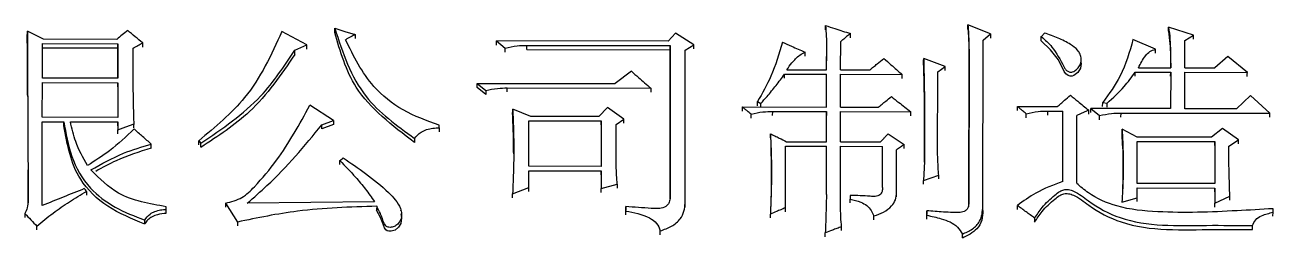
# Model space of a CAD drawing. Header units: millimetres. Extents: x 2104 to 4053, y 855 to 2233.
# Drawn here: x 2537.29 to 2549.81, y 2062.73 to 2064.87 of the extents above; entities that cross this region are included whole.
import ezdxf

# ---------------------------------------------------------------- set-up
doc = ezdxf.new("R2010")
doc.units = ezdxf.units.MM

msp = doc.modelspace()

# ---------------------------------------------------------------- linework, layer by layer
at = {"color": 7, "linetype": 'Continuous', "lineweight": 25}
for p, q in [((2540.116, 2064.67), (2539.868, 2064.803)), ((2540.397, 2064.796), (2540.398, 2064.838)), ((2543.816, 2064.787), (2543.74, 2064.707)), ((2544, 2064.671), (2543.816, 2064.787)), ((2546.974, 2064.781), (2546.747, 2064.87)), ((2546.899, 2064.719), (2546.974, 2064.781)), ((2547.483, 2064.711), (2547.483, 2064.754)), ((2549.008, 2064.769), (2548.759, 2064.849)), ((2548.922, 2064.716), (2549.008, 2064.769)), ((2537.466, 2064.683), (2538.223, 2064.682)), ((2537.466, 2064.337), (2537.466, 2064.683)), ((2537.466, 2064.641), (2538.223, 2064.64)), ((2538.212, 2064.726), (2537.477, 2064.728)), ((2538.223, 2064.682), (2538.223, 2064.335)), ((2538.223, 2064.335), (2538.223, 2064.64)), ((2539.997, 2064.616), (2540.116, 2064.67)), ((2542.02, 2064.71), (2542.107, 2064.639)), ((2543.74, 2064.707), (2542.02, 2064.71)), ((2542.02, 2064.669), (2542.02, 2064.71)), ((2542.106, 2064.598), (2542.107, 2064.639)), ((2542.323, 2064.665), (2543.762, 2064.663)), ((2542.323, 2064.623), (2542.323, 2064.665)), ((2542.323, 2064.623), (2543.761, 2064.621)), ((2543.762, 2064.663), (2543.76, 2063.128)), ((2543.76, 2063.127), (2543.761, 2064.621)), ((2543.913, 2064.618), (2544, 2064.671)), ((2545.47, 2064.42), (2545.471, 2064.704)), ((2546.897, 2063.05), (2546.899, 2064.719)), ((2548.629, 2064.627), (2548.402, 2064.725)), ((2548.629, 2064.586), (2548.629, 2064.627)), ((2548.921, 2064.44), (2548.922, 2064.716)), ((2539.997, 2064.575), (2539.997, 2064.616)), ((2543.911, 2063.083), (2543.913, 2064.618)), ((2545.114, 2064.557), (2545.114, 2064.598)), ((2545.33, 2064.42), (2545.33, 2064.553)), ((2545.33, 2064.553), (2545.33, 2064.512)), ((2546.52, 2064.453), (2546.304, 2064.534)), ((2546.758, 2064.595), (2546.756, 2063.086)), ((2546.756, 2063.085), (2546.758, 2064.553)), ((2546.758, 2064.553), (2546.758, 2064.595)), ((2547.882, 2064.532), (2547.882, 2064.541)), ((2547.882, 2064.499), (2547.882, 2064.523)), ((2549.354, 2064.555), (2549.224, 2064.44)), ((2549.549, 2064.394), (2549.354, 2064.555)), ((2543.372, 2064.406), (2543.21, 2064.282)), ((2544.908, 2064.376), (2545.33, 2064.376)), ((2544.908, 2064.335), (2544.908, 2064.376)), ((2544.93, 2064.421), (2545.33, 2064.42)), ((2545.329, 2064.046), (2545.33, 2064.376)), ((2545.47, 2064.42), (2545.763, 2064.419)), ((2545.47, 2064.375), (2546.087, 2064.374)), ((2545.47, 2064.046), (2545.47, 2064.375)), ((2546.443, 2063.571), (2546.444, 2064.4)), ((2546.444, 2064.4), (2546.52, 2064.453)), ((2548.424, 2064.397), (2548.781, 2064.396)), ((2548.456, 2064.441), (2548.781, 2064.44)), ((2548.781, 2064.396), (2548.78, 2064.031)), ((2548.78, 2064.355), (2548.781, 2064.396)), ((2548.921, 2064.44), (2549.224, 2064.44)), ((2548.921, 2064.396), (2549.549, 2064.394)), ((2548.921, 2064.03), (2548.921, 2064.396)), ((2537.465, 2063.944), (2537.466, 2064.292)), ((2538.223, 2064.335), (2537.466, 2064.337)), ((2537.466, 2064.292), (2538.223, 2064.291)), ((2538.223, 2064.291), (2538.222, 2063.943)), ((2541.825, 2064.284), (2541.911, 2064.213)), ((2541.825, 2064.284), (2543.21, 2064.282)), ((2541.825, 2064.242), (2541.825, 2064.284)), ((2541.911, 2064.171), (2541.825, 2064.242)), ((2542.128, 2064.239), (2543.566, 2064.236)), ((2542.128, 2064.198), (2542.128, 2064.239)), ((2549.581, 2064.163), (2549.44, 2064.03)), ((2549.775, 2063.984), (2549.581, 2064.163)), ((2540.386, 2063.912), (2540.148, 2064.064)), ((2542.365, 2063.953), (2542.182, 2064.025)), ((2543.134, 2064.041), (2543.047, 2063.952)), ((2543.296, 2063.925), (2543.134, 2064.041)), ((2544.485, 2064.007), (2544.486, 2064.048)), ((2544.486, 2064.048), (2545.329, 2064.046)), ((2544.637, 2064.06), (2544.637, 2064.101)), ((2544.669, 2064.047), (2544.67, 2064.083)), ((2544.788, 2063.961), (2544.789, 2064.002)), ((2544.789, 2064.002), (2545.329, 2064.001)), ((2545.329, 2063.698), (2545.329, 2064.001)), ((2545.329, 2064.001), (2545.329, 2063.961)), ((2545.47, 2064.046), (2545.849, 2064.045)), ((2545.47, 2064.001), (2546.173, 2064)), ((2545.47, 2063.698), (2545.47, 2064.001)), ((2547.244, 2064.051), (2547.644, 2064.051)), ((2547.244, 2064.011), (2547.244, 2064.051)), ((2547.547, 2064.006), (2547.698, 2064.006)), ((2547.547, 2063.965), (2547.547, 2064.006)), ((2547.698, 2063.3), (2547.698, 2064.006)), ((2547.698, 2063.965), (2547.698, 2064.006)), ((2547.979, 2063.992), (2547.98, 2064.032)), ((2547.98, 2064.032), (2548.066, 2063.961)), ((2548.78, 2064.031), (2547.98, 2064.032)), ((2548.098, 2064.053), (2548.099, 2064.094)), ((2548.099, 2064.094), (2548.142, 2064.085)), ((2549.44, 2064.03), (2548.921, 2064.03)), ((2537.464, 2063.059), (2537.465, 2063.9)), ((2538.222, 2063.943), (2537.465, 2063.944)), ((2537.465, 2063.9), (2537.681, 2063.899)), ((2537.681, 2063.859), (2537.681, 2063.899)), ((2537.746, 2063.899), (2538.222, 2063.898)), ((2538.222, 2063.898), (2538.222, 2063.818)), ((2540.267, 2063.868), (2540.386, 2063.912)), ((2540.386, 2063.871), (2540.267, 2063.827)), ((2542.343, 2063.453), (2542.344, 2063.909)), ((2542.344, 2063.909), (2543.069, 2063.907)), ((2543.047, 2063.952), (2542.365, 2063.953)), ((2543.069, 2063.907), (2543.068, 2063.452)), ((2543.22, 2063.871), (2543.296, 2063.925)), ((2543.22, 2063.496), (2543.22, 2063.871)), ((2544.572, 2063.935), (2544.572, 2063.976)), ((2547.33, 2063.939), (2547.331, 2063.98)), ((2547.838, 2063.282), (2547.839, 2063.961)), ((2548.066, 2063.92), (2548.066, 2063.961)), ((2548.282, 2063.946), (2548.283, 2063.987)), ((2548.283, 2063.987), (2549.775, 2063.984)), ((2538.222, 2063.778), (2538.222, 2063.818)), ((2540.267, 2063.828), (2540.267, 2063.868)), ((2541.446, 2063.839), (2541.446, 2063.866)), ((2541.446, 2063.839), (2541.446, 2063.799)), ((2548.445, 2063.746), (2548.293, 2063.826)), ((2548.297, 2063.661), (2548.293, 2063.785)), ((2549.191, 2063.744), (2548.445, 2063.746)), ((2549.299, 2063.833), (2549.191, 2063.744)), ((2549.461, 2063.717), (2549.299, 2063.833)), ((2538.557, 2063.635), (2538.557, 2063.675)), ((2539.033, 2063.709), (2539.055, 2063.683)), ((2539.033, 2063.669), (2539.033, 2063.709)), ((2544.917, 2063.036), (2544.918, 2063.654)), ((2544.918, 2063.654), (2545.329, 2063.653)), ((2544.929, 2063.699), (2545.329, 2063.698)), ((2545.329, 2063.17), (2545.329, 2063.653)), ((2545.329, 2063.613), (2545.329, 2063.653)), ((2545.469, 2063.107), (2545.47, 2063.653)), ((2545.47, 2063.698), (2545.87, 2063.697)), ((2545.47, 2063.653), (2545.892, 2063.652)), ((2545.891, 2063.24), (2545.892, 2063.652)), ((2548.444, 2063.701), (2549.223, 2063.7)), ((2548.444, 2063.281), (2548.444, 2063.701)), ((2549.223, 2063.7), (2549.223, 2063.279)), ((2549.364, 2063.655), (2549.461, 2063.717)), ((2540.45, 2063.47), (2540.45, 2063.51)), ((2546.032, 2063.186), (2546.032, 2063.616)), ((2546.313, 2063.499), (2546.302, 2063.311)), ((2537.323, 2063.11), (2537.322, 2063.416)), ((2543.068, 2063.452), (2542.343, 2063.453)), ((2542.343, 2063.408), (2543.068, 2063.407)), ((2542.343, 2063.238), (2542.343, 2063.408)), ((2543.068, 2063.407), (2543.068, 2063.228)), ((2543.068, 2063.228), (2543.23, 2063.272)), ((2543.23, 2063.272), (2543.23, 2063.233)), ((2546.302, 2063.311), (2546.454, 2063.365)), ((2546.302, 2063.272), (2546.302, 2063.311)), ((2549.223, 2063.279), (2548.444, 2063.281)), ((2537.908, 2063.201), (2537.908, 2063.162)), ((2542.18, 2063.136), (2542.181, 2063.175)), ((2542.181, 2063.175), (2542.343, 2063.238)), ((2543.068, 2063.188), (2543.068, 2063.228)), ((2545.567, 2063.16), (2545.566, 2063.124)), ((2545.567, 2063.16), (2545.566, 2063.121)), ((2545.566, 2063.085), (2545.566, 2063.124)), ((2546.031, 2063.147), (2546.032, 2063.186)), ((2548.292, 2063.093), (2548.444, 2063.137)), ((2548.444, 2063.236), (2549.223, 2063.234)), ((2548.444, 2063.137), (2548.444, 2063.236)), ((2549.223, 2063.234), (2549.223, 2063.082)), ((2549.223, 2063.082), (2549.374, 2063.153)), ((2537.323, 2063.073), (2537.324, 2063.113)), ((2538.708, 2063.02), (2538.708, 2063.047)), ((2538.708, 2062.982), (2538.708, 2063.02)), ((2539.303, 2063.082), (2539.422, 2062.893)), ((2539.303, 2063.082), (2539.303, 2063.043)), ((2540.796, 2063.097), (2539.52, 2063.082)), ((2540.818, 2063.052), (2540.817, 2063.014)), ((2541.061, 2063.005), (2541.062, 2063.014)), ((2543.316, 2063.003), (2543.316, 2063.048)), ((2543.316, 2063.048), (2543.316, 2063.009)), ((2543.316, 2062.964), (2543.316, 2063.003)), ((2543.911, 2063.043), (2543.911, 2063.083)), ((2546.334, 2062.962), (2546.334, 2063.006)), ((2546.334, 2063.006), (2546.334, 2062.968)), ((2546.756, 2063.046), (2546.756, 2063.086)), ((2546.897, 2063.01), (2546.897, 2063.05)), ((2547.243, 2063.02), (2547.243, 2063.059)), ((2549.222, 2063.043), (2549.223, 2063.082)), ((2549.807, 2062.991), (2549.807, 2063.027)), ((2539.422, 2062.893), (2539.422, 2062.855)), ((2544.766, 2062.935), (2544.766, 2062.973)), ((2545.804, 2062.915), (2545.804, 2062.954)), ((2546.334, 2062.923), (2546.334, 2062.962)), ((2549.806, 2062.952), (2549.807, 2062.991)), ((2537.41, 2062.814), (2537.41, 2062.852)), ((2545.317, 2062.745), (2545.317, 2062.784)), ((2546.691, 2062.734), (2546.691, 2062.772))]:
    msp.add_line(p, q, dxfattribs=at)
at = {"color": 7, "linetype": 'Continuous', "lineweight": 25, "flags": 128}
for points in [[(2537.314, 2064.766), (2537.315, 2064.789), (2537.315, 2064.808)], [(2540.398, 2064.838), (2540.5, 2064.806), (2540.603, 2064.775)], [(2540.603, 2064.775), (2540.603, 2064.751), (2540.603, 2064.733)], [(2545.319, 2064.822), (2545.319, 2064.845), (2545.32, 2064.864)], [(2545.568, 2064.742), (2545.568, 2064.765), (2545.568, 2064.784)], [(2546.747, 2064.828), (2546.747, 2064.852), (2546.747, 2064.87)], [(2546.974, 2064.781), (2546.974, 2064.758), (2546.974, 2064.739)], [(2548.759, 2064.807), (2548.759, 2064.83), (2548.759, 2064.849)], [(2549.008, 2064.727), (2549.008, 2064.75), (2549.008, 2064.769)], [(2538.223, 2064.64), (2538.223, 2064.663), (2538.223, 2064.682)], [(2538.472, 2064.649), (2538.472, 2064.672), (2538.472, 2064.69)], [(2540.116, 2064.628), (2540.116, 2064.651), (2540.116, 2064.67)], [(2543.761, 2064.621), (2543.762, 2064.644), (2543.762, 2064.663)], [(2543.999, 2064.63), (2543.999, 2064.653), (2544, 2064.671)], [(2547.88, 2064.498), (2547.883, 2064.483), (2547.875, 2064.438), (2547.849, 2064.395), (2547.809, 2064.362), (2547.792, 2064.356), (2547.772, 2064.355), (2547.752, 2064.362), (2547.729, 2064.379), (2547.712, 2064.402), (2547.654, 2064.521), (2547.576, 2064.62), (2547.483, 2064.711), (2547.483, 2064.711)], [(2546.303, 2064.492), (2546.303, 2064.515), (2546.304, 2064.534)], [(2545.33, 2064.334), (2545.33, 2064.357), (2545.33, 2064.376)], [(2546.087, 2064.333), (2546.087, 2064.356), (2546.087, 2064.374)], [(2546.52, 2064.412), (2546.52, 2064.435), (2546.52, 2064.453)], [(2548.423, 2064.355), (2548.423, 2064.367), (2548.424, 2064.38), (2548.424, 2064.397)], [(2549.548, 2064.353), (2549.548, 2064.376), (2549.549, 2064.394)], [(2538.223, 2064.25), (2538.223, 2064.272), (2538.223, 2064.291)], [(2541.911, 2064.213), (2541.911, 2064.192), (2541.911, 2064.172)], [(2543.566, 2064.236), (2543.566, 2064.213), (2543.566, 2064.195)], [(2542.181, 2063.984), (2542.182, 2064.007), (2542.182, 2064.025)], [(2544.637, 2064.101), (2544.653, 2064.092), (2544.67, 2064.083)], [(2546.173, 2063.959), (2546.173, 2063.982), (2546.173, 2064)], [(2547.958, 2064.014), (2547.913, 2063.994), (2547.876, 2063.978), (2547.839, 2063.961)], [(2547.958, 2063.974), (2547.958, 2063.996), (2547.958, 2064.014)], [(2548.142, 2064.045), (2548.142, 2064.062), (2548.142, 2064.074), (2548.142, 2064.085)], [(2538.222, 2063.858), (2538.222, 2063.88), (2538.222, 2063.898)], [(2538.222, 2063.818), (2538.303, 2063.849), (2538.385, 2063.88)], [(2538.384, 2063.839), (2538.384, 2063.862), (2538.385, 2063.88)], [(2540.386, 2063.912), (2540.386, 2063.889), (2540.386, 2063.871)], [(2543.068, 2063.867), (2543.068, 2063.889), (2543.069, 2063.907)], [(2543.295, 2063.884), (2543.296, 2063.907), (2543.296, 2063.925)], [(2549.775, 2063.944), (2549.775, 2063.966), (2549.775, 2063.984)], [(2544.766, 2063.739), (2544.767, 2063.761), (2544.767, 2063.779)], [(2548.293, 2063.785), (2548.293, 2063.808), (2548.293, 2063.826)], [(2539.055, 2063.643), (2539.055, 2063.657), (2539.055, 2063.67), (2539.055, 2063.683)], [(2541.197, 2063.732), (2541.197, 2063.721), (2541.197, 2063.709), (2541.197, 2063.692)], [(2545.891, 2063.612), (2545.891, 2063.634), (2545.892, 2063.652)], [(2546.108, 2063.63), (2546.108, 2063.652), (2546.108, 2063.67)], [(2549.223, 2063.66), (2549.223, 2063.682), (2549.223, 2063.7)], [(2549.461, 2063.677), (2549.461, 2063.699), (2549.461, 2063.717)], [(2540.45, 2063.51), (2540.458, 2063.517), (2540.471, 2063.527), (2540.483, 2063.537)], [(2543.068, 2063.367), (2543.068, 2063.389), (2543.068, 2063.407)], [(2546.454, 2063.325), (2546.454, 2063.347), (2546.454, 2063.365)], [(2537.908, 2063.201), (2537.897, 2063.215), (2537.886, 2063.228)], [(2542.343, 2063.199), (2542.343, 2063.22), (2542.343, 2063.238)], [(2548.444, 2063.098), (2548.444, 2063.119), (2548.444, 2063.137)], [(2549.223, 2063.195), (2549.223, 2063.217), (2549.223, 2063.234)], [(2549.374, 2063.114), (2549.374, 2063.136), (2549.374, 2063.153)], [(2541.059, 2062.974), (2541.068, 2062.935), (2541.059, 2062.88), (2541.037, 2062.842), (2541.002, 2062.813), (2540.963, 2062.8), (2540.941, 2062.8), (2540.924, 2062.805), (2540.91, 2062.815), (2540.895, 2062.836), (2540.875, 2062.889), (2540.855, 2062.938), (2540.817, 2063.012), (2540.817, 2063.012)], [(2544.917, 2062.997), (2544.917, 2063.018), (2544.917, 2063.036)], [(2537.291, 2062.978), (2537.291, 2062.968), (2537.291, 2062.958), (2537.291, 2062.939)], [(2538.492, 2062.874), (2538.492, 2062.884), (2538.492, 2062.896), (2538.492, 2062.913)], [(2547.416, 2062.933), (2547.416, 2062.923), (2547.416, 2062.912), (2547.416, 2062.894)], [(2543.662, 2062.766), (2543.662, 2062.777), (2543.662, 2062.789), (2543.662, 2062.805)], [(2545.479, 2062.808), (2545.48, 2062.829), (2545.48, 2062.846)], [(2549.601, 2062.818), (2549.601, 2062.828), (2549.601, 2062.839), (2549.601, 2062.857)]]:
    msp.add_lwpolyline(points, dxfattribs=at)
at = {"color": 7, "linetype": 'Continuous', "lineweight": 25}
for points, knots in [([(2537.318, 2064.154), (2537.318, 2064.212), (2537.316, 2064.416), (2537.315, 2064.619), (2537.314, 2064.766)], [0, 0, 0, 0, 0.2818112, 1, 1, 1, 1]), ([(2537.315, 2064.808), (2537.316, 2064.628), (2537.318, 2064.257), (2537.319, 2063.788), (2537.322, 2063.402), (2537.323, 2063.209), (2537.324, 2063.113)], [0, 0, 0, 0, 0.319379, 0.6596775, 0.8298373, 1, 1, 1, 1]), ([(2537.477, 2064.728), (2537.45, 2064.741), (2537.396, 2064.768), (2537.342, 2064.794), (2537.315, 2064.808)], [0, 0, 0, 0, 0.500001, 1, 1, 1, 1]), ([(2538.321, 2064.815), (2538.303, 2064.8), (2538.267, 2064.771), (2538.23, 2064.741), (2538.212, 2064.726)], [0, 0, 0, 0, 0.500001, 1, 1, 1, 1]), ([(2538.472, 2064.69), (2538.447, 2064.711), (2538.396, 2064.753), (2538.346, 2064.794), (2538.321, 2064.815)], [0, 0, 0, 0, 0.500001, 1, 1, 1, 1]), ([(2539.868, 2064.803), (2539.761, 2064.571), (2539.568, 2064.152), (2539.199, 2063.846), (2539.033, 2063.709)], [0, 0, 0, 0, 0.552865, 1, 1, 1, 1]), ([(2541.197, 2063.691), (2540.974, 2063.861), (2540.582, 2064.159), (2540.453, 2064.603), (2540.397, 2064.795)], [0, 0, 0, 0, 0.567768, 1, 1, 1, 1]), ([(2540.398, 2064.838), (2540.477, 2064.593), (2540.622, 2064.15), (2541.019, 2063.862), (2541.197, 2063.732)], [0, 0, 0, 0, 0.5503818, 1, 1, 1, 1]), ([(2540.603, 2064.775), (2540.589, 2064.767), (2540.565, 2064.755), (2540.533, 2064.737), (2540.515, 2064.727), (2540.506, 2064.722)], [0, 0, 0, 0, 0.4397358, 0.7198737, 1, 1, 1, 1]), ([(2545.32, 2064.864), (2545.322, 2064.828), (2545.328, 2064.758), (2545.33, 2064.655), (2545.33, 2064.587), (2545.33, 2064.553)], [0, 0, 0, 0, 0.349478, 0.674651, 1, 1, 1, 1]), ([(2545.32, 2064.864), (2545.351, 2064.854), (2545.408, 2064.836), (2545.491, 2064.809), (2545.542, 2064.792), (2545.568, 2064.784)], [0, 0, 0, 0, 0.378869, 0.689434, 1, 1, 1, 1]), ([(2545.568, 2064.784), (2545.556, 2064.774), (2545.533, 2064.755), (2545.501, 2064.729), (2545.481, 2064.712), (2545.471, 2064.704)], [0, 0, 0, 0, 0.380769, 0.690385, 1, 1, 1, 1]), ([(2546.747, 2064.87), (2546.749, 2064.84), (2546.754, 2064.779), (2546.757, 2064.687), (2546.758, 2064.626), (2546.758, 2064.595)], [0, 0, 0, 0, 0.331886, 0.665867, 1, 1, 1, 1]), ([(2546.747, 2064.828), (2546.749, 2064.798), (2546.753, 2064.737), (2546.757, 2064.645), (2546.757, 2064.584), (2546.758, 2064.553)], [0, 0, 0, 0, 0.332348, 0.666098, 1, 1, 1, 1]), ([(2547.483, 2064.754), (2547.52, 2064.72), (2547.616, 2064.634), (2547.677, 2064.511), (2547.72, 2064.429), (2547.739, 2064.411), (2547.758, 2064.4), (2547.779, 2064.395), (2547.8, 2064.398), (2547.825, 2064.412), (2547.854, 2064.439), (2547.879, 2064.48), (2547.886, 2064.529), (2547.876, 2064.577), (2547.84, 2064.629), (2547.765, 2064.686), (2547.651, 2064.741), (2547.561, 2064.773), (2547.515, 2064.789)], [0, 0, 0, 0, 0.132576, 0.339199, 0.368942, 0.383767, 0.408892, 0.423885, 0.438973, 0.45932, 0.498147, 0.542368, 0.587069, 0.63299, 0.675109, 0.75468, 0.876187, 1, 1, 1, 1]), ([(2547.483, 2064.754), (2547.486, 2064.757), (2547.492, 2064.764), (2547.503, 2064.776), (2547.511, 2064.785), (2547.515, 2064.789)], [0, 0, 0, 0, 0.2528387, 0.6263951, 1, 1, 1, 1]), ([(2548.759, 2064.849), (2548.765, 2064.808), (2548.775, 2064.726), (2548.779, 2064.59), (2548.78, 2064.494), (2548.781, 2064.44)], [0, 0, 0, 0, 0.301938, 0.603838, 1, 1, 1, 1]), ([(2548.759, 2064.807), (2548.764, 2064.766), (2548.775, 2064.685), (2548.779, 2064.563), (2548.779, 2064.481), (2548.78, 2064.44)], [0, 0, 0, 0, 0.333438, 0.666838, 1, 1, 1, 1]), ([(2538.375, 2064.637), (2538.391, 2064.646), (2538.423, 2064.664), (2538.456, 2064.681), (2538.472, 2064.69)], [0, 0, 0, 0, 0.500002, 1, 1, 1, 1]), ([(2538.385, 2063.88), (2538.381, 2064.032), (2538.375, 2064.234), (2538.375, 2064.486), (2538.375, 2064.587), (2538.375, 2064.637)], [0, 0, 0, 0, 0.600138, 0.800068, 1, 1, 1, 1]), ([(2541.446, 2063.866), (2541.321, 2063.91), (2541.074, 2063.997), (2540.721, 2064.284), (2540.587, 2064.557), (2540.506, 2064.722)], [0, 0, 0, 0, 0.290045, 0.572386, 1, 1, 1, 1]), ([(2542.107, 2064.639), (2542.146, 2064.648), (2542.217, 2064.664), (2542.291, 2064.665), (2542.323, 2064.665)], [0, 0, 0, 0, 0.558835, 1, 1, 1, 1]), ([(2544.887, 2064.696), (2544.853, 2064.581), (2544.793, 2064.375), (2544.685, 2064.185), (2544.637, 2064.101)], [0, 0, 0, 0, 0.557381, 1, 1, 1, 1]), ([(2544.887, 2064.696), (2544.917, 2064.683), (2544.97, 2064.66), (2545.045, 2064.628), (2545.091, 2064.608), (2545.114, 2064.598)], [0, 0, 0, 0, 0.397712, 0.698856, 1, 1, 1, 1]), ([(2548.402, 2064.725), (2548.368, 2064.6), (2548.305, 2064.374), (2548.162, 2064.18), (2548.099, 2064.094)], [0, 0, 0, 0, 0.555082, 1, 1, 1, 1]), ([(2548.456, 2064.441), (2548.478, 2064.483), (2548.509, 2064.541), (2548.569, 2064.608), (2548.609, 2064.621), (2548.629, 2064.627)], [0, 0, 0, 0, 0.55151, 0.77279, 1, 1, 1, 1]), ([(2539.055, 2063.683), (2539.269, 2063.829), (2539.648, 2064.089), (2539.891, 2064.457), (2539.997, 2064.616)], [0, 0, 0, 0, 0.565351, 1, 1, 1, 1]), ([(2539.997, 2064.574), (2539.859, 2064.372), (2539.61, 2064.006), (2539.226, 2063.754), (2539.055, 2063.642)], [0, 0, 0, 0, 0.55369, 1, 1, 1, 1]), ([(2544.93, 2064.421), (2544.947, 2064.444), (2544.975, 2064.482), (2545.019, 2064.531), (2545.06, 2064.571), (2545.096, 2064.589), (2545.114, 2064.598)], [0, 0, 0, 0, 0.335639, 0.554348, 0.775254, 1, 1, 1, 1]), ([(2545.763, 2064.419), (2545.775, 2064.429), (2545.8, 2064.45), (2545.847, 2064.488), (2545.881, 2064.516), (2545.903, 2064.535)], [0, 0, 0, 0, 0.26361, 0.527219, 1, 1, 1, 1]), ([(2545.903, 2064.535), (2545.927, 2064.514), (2545.97, 2064.476), (2546.031, 2064.423), (2546.068, 2064.39), (2546.087, 2064.374)], [0, 0, 0, 0, 0.392599, 0.6963, 1, 1, 1, 1]), ([(2546.304, 2064.534), (2546.307, 2064.375), (2546.312, 2064.136), (2546.313, 2063.791), (2546.313, 2063.605), (2546.313, 2063.499)], [0, 0, 0, 0, 0.462622, 0.693931, 1, 1, 1, 1]), ([(2543.372, 2064.406), (2543.396, 2064.385), (2543.44, 2064.346), (2543.505, 2064.29), (2543.546, 2064.254), (2543.566, 2064.236)], [0, 0, 0, 0, 0.371336, 0.685668, 1, 1, 1, 1]), ([(2544.67, 2064.083), (2544.691, 2064.106), (2544.744, 2064.165), (2544.824, 2064.263), (2544.88, 2064.338), (2544.908, 2064.376)], [0, 0, 0, 0, 0.249893, 0.624561, 1, 1, 1, 1]), ([(2546.313, 2063.495), (2546.313, 2063.563), (2546.313, 2063.651), (2546.313, 2063.759), (2546.313, 2063.818), (2546.313, 2063.878), (2546.312, 2063.958), (2546.311, 2064.163), (2546.307, 2064.347), (2546.303, 2064.492)], [0, 0, 0, 0, 0.203596, 0.263608, 0.323621, 0.383633, 0.443646, 0.563671, 1, 1, 1, 1]), ([(2548.142, 2064.085), (2548.202, 2064.139), (2548.307, 2064.234), (2548.388, 2064.347), (2548.424, 2064.397)], [0, 0, 0, 0, 0.5632806, 1, 1, 1, 1]), ([(2541.911, 2064.213), (2541.951, 2064.221), (2542.022, 2064.237), (2542.095, 2064.238), (2542.128, 2064.239)], [0, 0, 0, 0, 0.5588391, 1, 1, 1, 1]), ([(2545.849, 2064.045), (2545.861, 2064.055), (2545.886, 2064.076), (2545.929, 2064.111), (2545.96, 2064.136), (2545.979, 2064.152)], [0, 0, 0, 0, 0.285577, 0.571154, 1, 1, 1, 1]), ([(2545.979, 2064.152), (2546.004, 2064.132), (2546.049, 2064.097), (2546.114, 2064.046), (2546.153, 2064.015), (2546.173, 2064)], [0, 0, 0, 0, 0.390379, 0.695189, 1, 1, 1, 1]), ([(2547.644, 2064.051), (2547.656, 2064.061), (2547.68, 2064.082), (2547.723, 2064.121), (2547.755, 2064.149), (2547.774, 2064.166)], [0, 0, 0, 0, 0.275028, 0.550056, 1, 1, 1, 1]), ([(2547.774, 2064.166), (2547.799, 2064.146), (2547.842, 2064.11), (2547.903, 2064.06), (2547.94, 2064.03), (2547.958, 2064.014)], [0, 0, 0, 0, 0.403163, 0.701581, 1, 1, 1, 1]), ([(2539.303, 2063.082), (2539.36, 2063.097), (2539.474, 2063.127), (2539.638, 2063.291), (2539.885, 2063.587), (2540.044, 2063.876), (2540.148, 2064.064)], [0, 0, 0, 0, 0.124706, 0.247159, 0.50724, 1, 1, 1, 1]), ([(2542.182, 2064.025), (2542.187, 2063.906), (2542.195, 2063.705), (2542.191, 2063.422), (2542.184, 2063.258), (2542.181, 2063.175)], [0, 0, 0, 0, 0.420758, 0.710282, 1, 1, 1, 1]), ([(2544.572, 2063.976), (2544.56, 2063.986), (2544.539, 2064.003), (2544.51, 2064.027), (2544.494, 2064.041), (2544.486, 2064.048)], [0, 0, 0, 0, 0.42836, 0.71418, 1, 1, 1, 1]), ([(2544.572, 2063.976), (2544.612, 2063.985), (2544.683, 2064.001), (2544.756, 2064.002), (2544.789, 2064.002)], [0, 0, 0, 0, 0.558835, 1, 1, 1, 1]), ([(2547.331, 2063.98), (2547.318, 2063.99), (2547.298, 2064.007), (2547.269, 2064.031), (2547.252, 2064.045), (2547.244, 2064.051)], [0, 0, 0, 0, 0.428361, 0.71418, 1, 1, 1, 1]), ([(2547.331, 2063.98), (2547.37, 2063.989), (2547.442, 2064.004), (2547.515, 2064.006), (2547.547, 2064.006)], [0, 0, 0, 0, 0.558835, 1, 1, 1, 1]), ([(2537.681, 2063.899), (2537.701, 2063.782), (2537.741, 2063.546), (2537.914, 2063.237), (2538.19, 2063.03), (2538.39, 2062.952), (2538.492, 2062.913)], [0, 0, 0, 0, 0.271409, 0.54611, 0.770558, 1, 1, 1, 1]), ([(2537.919, 2063.461), (2537.874, 2063.539), (2537.795, 2063.679), (2537.761, 2063.832), (2537.746, 2063.899)], [0, 0, 0, 0, 0.561781, 1, 1, 1, 1]), ([(2542.192, 2063.579), (2542.191, 2063.635), (2542.19, 2063.77), (2542.184, 2063.905), (2542.181, 2063.984)], [0, 0, 0, 0, 0.417043, 1, 1, 1, 1]), ([(2548.066, 2063.961), (2548.106, 2063.969), (2548.177, 2063.985), (2548.25, 2063.986), (2548.283, 2063.987)], [0, 0, 0, 0, 0.558835, 1, 1, 1, 1]), ([(2538.492, 2062.873), (2538.364, 2062.925), (2538.113, 2063.027), (2537.77, 2063.358), (2537.715, 2063.67), (2537.681, 2063.858)], [0, 0, 0, 0, 0.291427, 0.572864, 1, 1, 1, 1]), ([(2538.385, 2063.827), (2538.306, 2063.751), (2538.164, 2063.615), (2537.994, 2063.508), (2537.919, 2063.461)], [0, 0, 0, 0, 0.556475, 1, 1, 1, 1]), ([(2538.557, 2063.675), (2538.529, 2063.7), (2538.471, 2063.751), (2538.413, 2063.801), (2538.385, 2063.827)], [0, 0, 0, 0, 0.499715, 1, 1, 1, 1]), ([(2539.52, 2063.082), (2539.586, 2063.14), (2539.757, 2063.29), (2540.009, 2063.551), (2540.181, 2063.762), (2540.267, 2063.868)], [0, 0, 0, 0, 0.242722, 0.620116, 1, 1, 1, 1]), ([(2541.197, 2063.732), (2541.217, 2063.755), (2541.251, 2063.793), (2541.319, 2063.823), (2541.381, 2063.837), (2541.424, 2063.838), (2541.446, 2063.839)], [0, 0, 0, 0, 0.329138, 0.549704, 0.774066, 1, 1, 1, 1]), ([(2544.767, 2063.779), (2544.771, 2063.674), (2544.779, 2063.487), (2544.776, 2063.218), (2544.769, 2063.055), (2544.766, 2062.973)], [0, 0, 0, 0, 0.394437, 0.697091, 1, 1, 1, 1]), ([(2544.767, 2063.779), (2544.781, 2063.772), (2544.811, 2063.757), (2544.865, 2063.731), (2544.904, 2063.711), (2544.929, 2063.699)], [0, 0, 0, 0, 0.27079, 0.54158, 1, 1, 1, 1]), ([(2545.87, 2063.697), (2545.881, 2063.708), (2545.899, 2063.728), (2545.924, 2063.754), (2545.939, 2063.77), (2545.946, 2063.777)], [0, 0, 0, 0, 0.4303518, 0.7151759, 1, 1, 1, 1]), ([(2545.946, 2063.777), (2545.973, 2063.759), (2546.013, 2063.732), (2546.067, 2063.696), (2546.094, 2063.679), (2546.108, 2063.67)], [0, 0, 0, 0, 0.4999999, 0.75, 1, 1, 1, 1]), ([(2548.293, 2063.826), (2548.297, 2063.739), (2548.305, 2063.574), (2548.304, 2063.329), (2548.296, 2063.171), (2548.292, 2063.093)], [0, 0, 0, 0, 0.357248, 0.678403, 1, 1, 1, 1]), ([(2537.951, 2063.416), (2538.058, 2063.476), (2538.249, 2063.584), (2538.463, 2063.647), (2538.557, 2063.675)], [0, 0, 0, 0, 0.558168, 1, 1, 1, 1]), ([(2538.557, 2063.634), (2538.438, 2063.597), (2538.243, 2063.536), (2538.068, 2063.439), (2538, 2063.401)], [0, 0, 0, 0, 0.612523, 1, 1, 1, 1]), ([(2544.769, 2063.689), (2544.769, 2063.689), (2544.769, 2063.689), (2544.769, 2063.687), (2544.771, 2063.601), (2544.776, 2063.403), (2544.774, 2063.214), (2544.771, 2063.122), (2544.77, 2063.078), (2544.769, 2063.045), (2544.768, 2063.022), (2544.767, 2063.008)], [0, 0, 0, 0, 0.004343, 0.010211, 0.02284, 0.478447, 0.728254, 0.844397, 0.892036, 0.932279, 1, 1, 1, 1]), ([(2546.108, 2063.67), (2546.102, 2063.665), (2546.089, 2063.656), (2546.07, 2063.643), (2546.051, 2063.629), (2546.038, 2063.621), (2546.032, 2063.616)], [0, 0, 0, 0, 0.25, 0.5, 0.75, 1, 1, 1, 1]), ([(2548.298, 2063.664), (2548.3, 2063.597), (2548.303, 2063.484), (2548.301, 2063.341), (2548.298, 2063.236), (2548.297, 2063.2), (2548.297, 2063.18)], [0, 0, 0, 0, 0.425746, 0.708675, 0.830101, 1, 1, 1, 1]), ([(2549.374, 2063.153), (2549.371, 2063.234), (2549.366, 2063.358), (2549.364, 2063.525), (2549.364, 2063.611), (2549.364, 2063.655)], [0, 0, 0, 0, 0.482176, 0.741075, 1, 1, 1, 1]), ([(2540.45, 2063.51), (2540.503, 2063.455), (2540.591, 2063.362), (2540.707, 2063.225), (2540.766, 2063.14), (2540.796, 2063.097)], [0, 0, 0, 0, 0.420999, 0.709933, 1, 1, 1, 1]), ([(2540.483, 2063.537), (2540.558, 2063.485), (2540.716, 2063.376), (2540.894, 2063.237), (2541.007, 2063.116), (2541.055, 2063.044), (2541.071, 2062.975), (2541.063, 2062.923), (2541.039, 2062.88), (2541.005, 2062.852), (2540.97, 2062.84), (2540.942, 2062.839), (2540.923, 2062.844), (2540.907, 2062.856), (2540.889, 2062.885), (2540.876, 2062.928), (2540.852, 2062.987), (2540.831, 2063.028), (2540.818, 2063.052)], [0, 0, 0, 0, 0.208327, 0.438579, 0.516155, 0.594141, 0.638967, 0.683977, 0.718613, 0.753484, 0.783868, 0.800043, 0.813274, 0.826566, 0.846387, 0.891603, 0.934124, 1, 1, 1, 1]), ([(2543.23, 2063.272), (2543.228, 2063.303), (2543.223, 2063.355), (2543.221, 2063.43), (2543.22, 2063.474), (2543.22, 2063.496)], [0, 0, 0, 0, 0.411846, 0.705868, 1, 1, 1, 1]), ([(2546.454, 2063.365), (2546.452, 2063.382), (2546.45, 2063.418), (2546.446, 2063.486), (2546.444, 2063.537), (2546.443, 2063.571)], [0, 0, 0, 0, 0.2577224, 0.5154519, 1, 1, 1, 1]), ([(2538.708, 2063.047), (2538.539, 2063.076), (2538.241, 2063.127), (2538.039, 2063.329), (2537.951, 2063.416)], [0, 0, 0, 0, 0.5699995, 1, 1, 1, 1]), ([(2547.698, 2063.3), (2547.605, 2063.265), (2547.441, 2063.205), (2547.303, 2063.103), (2547.243, 2063.059)], [0, 0, 0, 0, 0.564353, 1, 1, 1, 1]), ([(2549.807, 2063.027), (2549.687, 2063.02), (2549.302, 2062.997), (2548.779, 2062.978), (2548.267, 2063.027), (2547.991, 2063.148), (2547.876, 2063.248), (2547.838, 2063.281)], [0, 0, 0, 0, 0.176102, 0.564603, 0.766922, 0.923793, 1, 1, 1, 1]), ([(2537.41, 2062.852), (2537.463, 2062.896), (2537.568, 2062.983), (2537.736, 2063.098), (2537.85, 2063.167), (2537.908, 2063.201)], [0, 0, 0, 0, 0.344405, 0.671635, 1, 1, 1, 1]), ([(2537.886, 2063.228), (2537.816, 2063.2), (2537.675, 2063.143), (2537.535, 2063.087), (2537.464, 2063.059)], [0, 0, 0, 0, 0.5, 1, 1, 1, 1]), ([(2543.76, 2063.128), (2543.757, 2063.112), (2543.752, 2063.087), (2543.73, 2063.058), (2543.675, 2063.024), (2543.527, 2063.033), (2543.4, 2063.042), (2543.316, 2063.048)], [0, 0, 0, 0, 0.101198, 0.163077, 0.226913, 0.489011, 1, 1, 1, 1]), ([(2545.329, 2063.17), (2545.327, 2063.116), (2545.324, 2063.025), (2545.321, 2062.897), (2545.318, 2062.821), (2545.317, 2062.784)], [0, 0, 0, 0, 0.414999, 0.707499, 1, 1, 1, 1]), ([(2545.566, 2063.124), (2545.602, 2063.115), (2545.661, 2063.099), (2545.736, 2063.062), (2545.779, 2063.011), (2545.796, 2062.973), (2545.804, 2062.954)], [0, 0, 0, 0, 0.350808, 0.573679, 0.788817, 1, 1, 1, 1]), ([(2545.891, 2063.24), (2545.89, 2063.227), (2545.889, 2063.201), (2545.868, 2063.16), (2545.817, 2063.148), (2545.717, 2063.156), (2545.633, 2063.158), (2545.567, 2063.16)], [0, 0, 0, 0, 0.111188, 0.223572, 0.352358, 0.48582, 1, 1, 1, 1]), ([(2545.804, 2062.954), (2545.837, 2062.965), (2545.903, 2062.989), (2545.979, 2063.045), (2546.025, 2063.115), (2546.03, 2063.163), (2546.032, 2063.186)], [0, 0, 0, 0, 0.290906, 0.5739, 0.788992, 1, 1, 1, 1]), ([(2547.416, 2062.933), (2547.44, 2062.969), (2547.496, 2063.054), (2547.587, 2063.139), (2547.662, 2063.198), (2547.708, 2063.219), (2547.758, 2063.221), (2547.848, 2063.19), (2547.998, 2063.063), (2548.416, 2062.839), (2549.007, 2062.865), (2549.448, 2062.859), (2549.601, 2062.857)], [0, 0, 0, 0, 0.056836, 0.13451, 0.160696, 0.17921, 0.197944, 0.220552, 0.296632, 0.448409, 0.809055, 1, 1, 1, 1]), ([(2547.416, 2062.893), (2547.439, 2062.929), (2547.496, 2063.014), (2547.587, 2063.099), (2547.662, 2063.158), (2547.709, 2063.179), (2547.758, 2063.18), (2547.849, 2063.149), (2548.001, 2063.02), (2548.443, 2062.789), (2549.034, 2062.824), (2549.472, 2062.819), (2549.601, 2062.817)], [0, 0, 0, 0, 0.056759, 0.134911, 0.161237, 0.179521, 0.198009, 0.22074, 0.297957, 0.452198, 0.839526, 1, 1, 1, 1]), ([(2537.324, 2063.113), (2537.322, 2063.087), (2537.319, 2063.04), (2537.3, 2062.997), (2537.291, 2062.978)], [0, 0, 0, 0, 0.557581, 1, 1, 1, 1]), ([(2538.492, 2062.913), (2538.508, 2062.935), (2538.534, 2062.971), (2538.594, 2063.001), (2538.65, 2063.016), (2538.689, 2063.019), (2538.708, 2063.02)], [0, 0, 0, 0, 0.327603, 0.548378, 0.773257, 1, 1, 1, 1]), ([(2540.818, 2063.052), (2540.552, 2063.044), (2540.082, 2063.029), (2539.622, 2062.935), (2539.422, 2062.893)], [0, 0, 0, 0, 0.563476, 1, 1, 1, 1]), ([(2543.316, 2063.003), (2543.398, 2062.988), (2543.511, 2062.968), (2543.631, 2062.885), (2543.652, 2062.831), (2543.662, 2062.805)], [0, 0, 0, 0, 0.573069, 0.791053, 1, 1, 1, 1]), ([(2543.662, 2062.805), (2543.701, 2062.818), (2543.777, 2062.844), (2543.862, 2062.915), (2543.905, 2063), (2543.909, 2063.055), (2543.911, 2063.083)], [0, 0, 0, 0, 0.291641, 0.573732, 0.788274, 1, 1, 1, 1]), ([(2544.917, 2063.036), (2544.902, 2063.03), (2544.872, 2063.017), (2544.821, 2062.996), (2544.786, 2062.982), (2544.766, 2062.973)], [0, 0, 0, 0, 0.30079, 0.601581, 1, 1, 1, 1]), ([(2545.48, 2062.846), (2545.477, 2062.878), (2545.472, 2062.937), (2545.47, 2063.024), (2545.469, 2063.079), (2545.469, 2063.107)], [0, 0, 0, 0, 0.367164, 0.6835, 1, 1, 1, 1]), ([(2546.756, 2063.086), (2546.755, 2063.071), (2546.753, 2063.047), (2546.736, 2063.016), (2546.704, 2062.993), (2546.653, 2062.986), (2546.583, 2062.989), (2546.476, 2062.994), (2546.39, 2063.002), (2546.334, 2063.006)], [0, 0, 0, 0, 0.101022, 0.16229, 0.225577, 0.345591, 0.4673, 0.658589, 1, 1, 1, 1]), ([(2546.691, 2062.772), (2546.726, 2062.787), (2546.794, 2062.817), (2546.886, 2062.911), (2546.893, 2062.998), (2546.897, 2063.05)], [0, 0, 0, 0, 0.292444, 0.574659, 1, 1, 1, 1]), ([(2546.897, 2063.01), (2546.896, 2062.977), (2546.894, 2062.911), (2546.831, 2062.8), (2546.744, 2062.758), (2546.691, 2062.733)], [0, 0, 0, 0, 0.271788, 0.547924, 1, 1, 1, 1]), ([(2547.416, 2062.933), (2547.387, 2062.954), (2547.33, 2062.996), (2547.272, 2063.038), (2547.243, 2063.059)], [0, 0, 0, 0, 0.500034, 1, 1, 1, 1]), ([(2537.291, 2062.978), (2537.311, 2062.957), (2537.351, 2062.915), (2537.39, 2062.873), (2537.41, 2062.852)], [0, 0, 0, 0, 0.499999, 1, 1, 1, 1]), ([(2538.708, 2062.98), (2538.678, 2062.978), (2538.629, 2062.973), (2538.566, 2062.948), (2538.52, 2062.917), (2538.501, 2062.888), (2538.492, 2062.873)], [0, 0, 0, 0, 0.348959, 0.571655, 0.788907, 1, 1, 1, 1]), ([(2546.334, 2062.962), (2546.383, 2062.951), (2546.462, 2062.933), (2546.569, 2062.898), (2546.646, 2062.846), (2546.676, 2062.797), (2546.691, 2062.772)], [0, 0, 0, 0, 0.348257, 0.572012, 0.789055, 1, 1, 1, 1]), ([(2549.601, 2062.857), (2549.61, 2062.878), (2549.627, 2062.92), (2549.705, 2062.967), (2549.768, 2062.982), (2549.807, 2062.991)], [0, 0, 0, 0, 0.267154, 0.547116, 1, 1, 1, 1]), ([(2545.48, 2062.846), (2545.464, 2062.84), (2545.434, 2062.829), (2545.379, 2062.808), (2545.341, 2062.793), (2545.317, 2062.784)], [0, 0, 0, 0, 0.283865, 0.567729, 1, 1, 1, 1])]:
    msp.add_open_spline(points, degree=3, knots=knots, dxfattribs=at)

doc.saveas('drawing.dxf')
